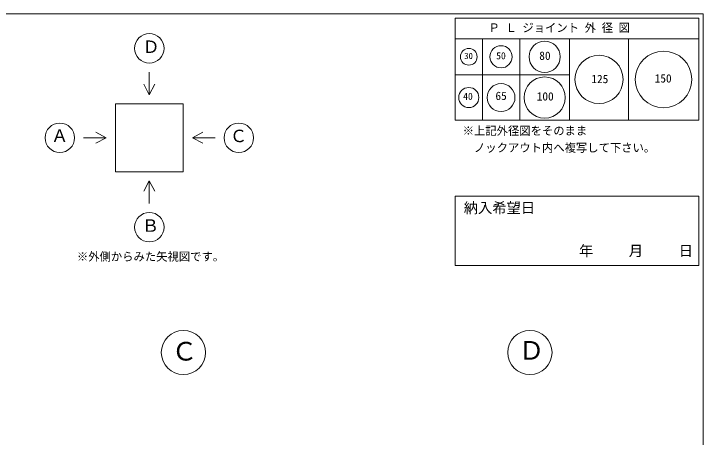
# Model space of a CAD drawing. Units: millimetres, scale not verified. Extents: x -4890 to 18490, y -2302 to 2302.
# Drawn here: x 1846 to 4890, y 432 to 2302 of the extents above; entities that cross this region are included whole.
import ezdxf
from ezdxf.enums import TextEntityAlignment as Align

# ---------------------------------------------------------------- set-up
doc = ezdxf.new("R2010")
doc.units = ezdxf.units.MM
doc.header["$LTSCALE"] = 10
for name, color, linetype, lineweight in [('0-2_waku', 7, 'Continuous', 18), ('0-3_gaikei', 7, 'Continuous', 18), ('0-7_hole', 7, 'Continuous', 18), ('0-D_文字１', 7, 'Continuous', 18)]:
    doc.layers.add(name, color=color, linetype=linetype, lineweight=lineweight)
doc.styles.add('ＭＳ ゴシック', font='')
doc.styles.get('ＭＳ ゴシック').set_extended_font_data('MS Gothic')

msp = doc.modelspace()

# ---------------------------------------------------------------- linework, layer by layer
at = {"layer": '0-2_waku'}
for p, q in [((-1230, 2302.15), (4890, 2302.15)), ((4890, 2302.15), (4890, -1972.85)), ((4890, 2302.15), (4890, -1972.85)), ((3795, 2282.15), (3795, 1832.15)), ((3795, 2282.15), (4870, 2282.15)), ((3795, 2282.15), (4870, 2282.15)), ((3795, 2282.15), (4870, 2282.15)), ((3795, 2282.15), (3795, 1832.15)), ((3795, 2282.15), (4870, 2282.15)), ((3795, 2282.15), (4870, 2282.15)), ((3795, 2282.15), (4870, 2282.15)), ((4870, 2282.15), (4870, 1832.15)), ((4870, 2282.15), (4870, 1832.15)), ((3795, 2192.15), (4870, 2192.15)), ((3915, 2192.15), (3915, 1832.15)), ((4080, 2192.15), (4080, 1832.15)), ((4300, 2192.15), (4300, 1832.15)), ((4560, 2192.15), (4560, 1832.15)), ((3795, 2032.15), (4300, 2032.15)), ((3795, 1832.15), (4870, 1832.15)), ((3795, 1832.15), (4870, 1832.15)), ((3795, 1496.86), (3795, 1190.15)), ((3795, 1496.86), (4870, 1496.86)), ((4870, 1496.86), (4870, 1190.15)), ((3795, 1190.15), (4870, 1190.15))]:
    msp.add_line(p, q, dxfattribs=at)
at = {"layer": '0-3_gaikei'}
for p, q in [((2444.61, 2044.37), (2444.61, 1944.37)), ((2444.61, 1944.37), (2420.48, 1990.75)), ((2444.61, 1944.37), (2468.73, 1990.75)), ((2294.61, 1904.37), (2594.61, 1904.37)), ((2294.61, 1904.37), (2294.61, 1604.37)), ((2594.61, 1904.37), (2594.61, 1604.37)), ((2254.61, 1754.37), (2208.23, 1778.5)), ((2634.61, 1754.37), (2680.98, 1778.5)), ((2154.61, 1754.37), (2254.61, 1754.37)), ((2254.61, 1754.37), (2208.23, 1730.24)), ((2294.61, 1604.37), (2594.61, 1604.37)), ((2444.61, 1564.37), (2420.48, 1517.99)), ((2444.61, 1564.37), (2468.73, 1517.99)), ((2444.61, 1464.37), (2444.61, 1564.37))]:
    msp.add_line(p, q, dxfattribs=at)
msp.add_lwpolyline([(2734.61, 1754.37), (2634.61, 1754.37), (2680.98, 1730.24)], dxfattribs=at)
for centre, radius in [((2444.61, 2149.37), 65), ((2049.61, 1754.37), 65), ((2839.61, 1754.37), 65), ((2444.61, 1359.37), 65), ((2595, 805.9), 97.5), ((4125, 805.9), 97.5)]:
    msp.add_circle(centre, radius, dxfattribs=at)
at = {"layer": '0-7_hole'}
for centre, radius in [((3997.5, 2112.15), 49), ((4190, 2112.15), 69), ((3855, 2112.15), 37), ((4715, 2012.15), 125), ((4430, 2012.15), 106.5), ((4190, 1932.15), 91), ((3997.5, 1932.15), 61.5), ((3855, 1932.15), 44.5)]:
    msp.add_circle(centre, radius, dxfattribs=at)

# ---------------------------------------------------------------- texts
at = {"layer": '0-7_hole', "style": 'ＭＳ ゴシック'}
for s, height, p in [('50', 31.16, (3975.91, 2091.81)), ('80', 36.66, (4166.18, 2087.47)), ('30', 28.04, (3834.95, 2093.61)), ('125', 36.66, (4396.28, 1984.73)), ('150', 36.66, (4675.81, 1987.38)), ('40', 31.16, (3830.27, 1912.56)), ('65', 36.66, (3972.72, 1910.43)), ('100', 36.66, (4155.05, 1907.97))]:
    msp.add_text(s, height=height, dxfattribs=at).set_placement(p, align=Align.BOTTOM_LEFT)
at = {"layer": '0-D_文字１', "style": 'ＭＳ ゴシック'}
for s, height, p in [('Ｐ Ｌ ジョイント 外 径 図', 36.66, (3941.92, 2210.97)), ('Ｄ', 54.99, (2415.04, 2112.5)), ('※上記外径図をそのまま', 36.66, (3827.95, 1755.95)), ('Ａ', 54.99, (2011.35, 1719.98)), ('Ｃ', 54.99, (2800.86, 1718.56)), ('\u3000ノックアウト内へ複写して下さい。', 36.66, (3827.95, 1680.95)), ('納入希望日', 46.19, (3832.85, 1407.97)), ('Ｂ', 54.99, (2412.31, 1322.5)), ('\u3000\u3000\u3000年     月     日', 46.19, (4152.51, 1218.09)), ('※外側からみた矢視図です。', 36.66, (2124.81, 1200)), ('Ｃ', 82.48, (2542.99, 745.42)), ('Ｄ', 82.48, (4075.8, 749.14))]:
    msp.add_text(s, height=height, dxfattribs=at).set_placement(p, align=Align.BOTTOM_LEFT)

doc.saveas('drawing.dxf')
